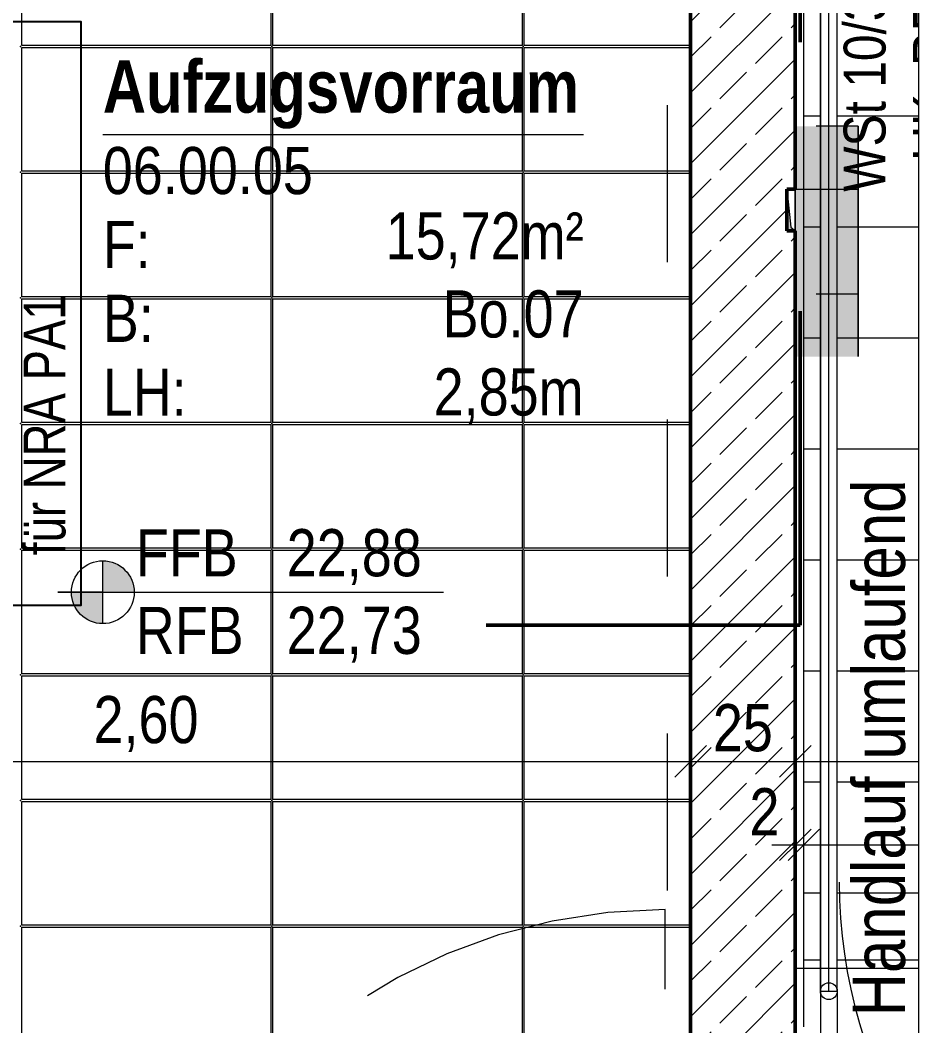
# Model space of a CAD drawing. Header units: centimetres. Extents: x 52.8 to 69.4, y 16.8 to 58.2.
# Drawn here: x 65.107 to 69.4, y 45.686 to 50.488 of the extents above; entities that cross this region are included whole.
import ezdxf
from ezdxf.xclip import XClip

# ---------------------------------------------------------------- set-up
doc = ezdxf.new("R2010")
doc.units = ezdxf.units.CM
doc.header["$MEASUREMENT"] = 0
doc.header["$XCLIPFRAME"] = 0
doc.set_wipeout_variables(frame=1)
for name, pattern in [('Achse', [50, 25, -12.5, 0, -12.5]), ('Strichlinie', [0.4, 0.3, -0.1]), ('Strichlinie kurz', [0.15, 0.075, -0.075]), ('Strichlinie-Treppen', [0.2, 0.1, -0.1]), ('Strichlinie_ eng', [0.22999999999999998, 0.15, -0.07999999999999999]), ('Strichpunktlinie', [0.670277762413025, 0.352777767181396, -0.176388883590699, 0, -0.14111111164093]), ('Wipeout_Contour', [100, 0, -100])]:
    doc.linetypes.add(name, pattern=pattern)
for name, color, linetype in [('6._6.OG mit 2x Wunschposition Steuerschränke (rot)_1_Bemaßung 100.gfb', 7, 'Continuous'), ('6._6.OG mit 2x Wunschposition Steuerschränke (rot)_1_Bemaßung 50 Höhen.gfb', 7, 'Continuous'), ('6._6.OG mit 2x Wunschposition Steuerschränke (rot)_1_Bemaßung 50.gfb', 7, 'Continuous'), ('6._6.OG mit 2x Wunschposition Steuerschränke (rot)_1_Bodenbelag.gfb', 7, 'Continuous'), ('6._6.OG mit 2x Wunschposition Steuerschränke (rot)_1_Decken.gfb', 7, 'Continuous'), ('6._6.OG mit 2x Wunschposition Steuerschränke (rot)_1_Elektro.gfb', 7, 'Continuous'), ('6._6.OG mit 2x Wunschposition Steuerschränke (rot)_1_Neubau_Raumstempel_gemeinsam.gfb', 7, 'Continuous'), ('6._6.OG mit 2x Wunschposition Steuerschränke (rot)_1_Neubau_Treppen_ Rampen.gfb', 7, 'Continuous'), ('6._6.OG mit 2x Wunschposition Steuerschränke (rot)_1_Neubau_Wände massiv.gfb', 7, 'Continuous'), ('6._6.OG mit 2x Wunschposition Steuerschränke (rot)_1_Raumstempel_gemeinsam.gfb', 7, 'Continuous'), ('6._6.OG mit 2x Wunschposition Steuerschränke (rot)_1_Schnittlinien_Details.gfb', 7, 'Continuous'), ('6._6.OG mit 2x Wunschposition Steuerschränke (rot)_1_Text 1_50.gfb', 7, 'Continuous'), ('6._6.OG mit 2x Wunschposition Steuerschränke (rot)_1_Treppen_ Rampen.gfb', 7, 'Continuous'), ('6._6.OG mit 2x Wunschposition Steuerschränke (rot)_1_Unterdecken.gfb', 7, 'Continuous'), ('6._6.OG mit 2x Wunschposition Steuerschränke (rot)_1_Wolken.gfb', 7, 'Continuous'), ('6._6.OG mit 2x Wunschposition Steuerschränke (rot)_1_Wände massiv.gfb', 7, 'Continuous')]:
    doc.layers.add(name, color=color, linetype=linetype)
doc.styles.add('ERSTELLTER_STIL_2', font='ARIALNB.TTF')
doc.styles.add('ERSTELLTER_STIL_3', font='')
doc.styles.get('ERSTELLTER_STIL_3').set_extended_font_data('Arial Narrow')
doc.linetypes.add('Welle', pattern='A,0,[1,SEL17_ARC_5_GN_SN_AU_XX_002 _BV1.Shx,S=0.004479717829870802,R=0,X=0,Y=0],-0.564444446563721,0', length=0.564444446563721)

# ---------------------------------------------------------------- blocks, each defined once
blk = doc.blocks.new('*X3')
at = {"layer": '6._6.OG mit 2x Wunschposition Steuerschränke (rot)_1_Bodenbelag.gfb', "color": 254, "linetype": 'Continuous', "lineweight": 18, "ltscale": 10, "true_color": 0xdfdfdf}
for p, q in [((65.11497958650203, 50.36677369591727), (65.11497958650203, 50.95677369591729)), ((66.30497958650203, 50.95677369591729), (66.30497958650203, 50.36677369591727)), ((66.31497958650202, 50.36677369591727), (66.31497958650202, 50.95677369591729)), ((67.50497958650202, 50.95677369591729), (67.50497958650202, 50.36677369591727)), ((67.51497958650201, 50.36677369591727), (67.51497958650201, 50.95677369591729)), ((66.30497958650203, 50.36677369591727), (65.11497958650203, 50.36677369591727)), ((65.11497958650203, 49.76677369591729), (65.11497958650203, 50.35677369591729)), ((65.11497958650203, 50.35677369591729), (66.30497958650203, 50.35677369591729)), ((66.30497958650203, 50.35677369591729), (66.30497958650203, 49.76677369591729)), ((67.50497958650202, 50.36677369591727), (66.31497958650202, 50.36677369591727)), ((66.31497958650202, 49.76677369591729), (66.31497958650202, 50.35677369591729)), ((66.31497958650202, 50.35677369591729), (67.50497958650202, 50.35677369591729)), ((67.50497958650202, 50.35677369591729), (67.50497958650202, 49.76677369591729)), ((68.30997950973241, 50.36677369591727), (67.51497958650201, 50.36677369591727)), ((67.51497958650201, 49.76677369591729), (67.51497958650201, 50.35677369591729)), ((67.51497958650201, 50.35677369591729), (68.30997950973241, 50.35677369591729)), ((66.30497958650203, 49.76677369591729), (65.11497958650203, 49.76677369591729)), ((65.11497958650203, 49.16677369591729), (65.11497958650203, 49.7567736959173)), ((65.11497958650203, 49.7567736959173), (66.30497958650203, 49.7567736959173)), ((66.30497958650203, 49.7567736959173), (66.30497958650203, 49.16677369591729)), ((67.50497958650202, 49.76677369591729), (66.31497958650202, 49.76677369591729)), ((66.31497958650202, 49.16677369591729), (66.31497958650202, 49.7567736959173)), ((66.31497958650202, 49.7567736959173), (67.50497958650202, 49.7567736959173)), ((67.50497958650202, 49.7567736959173), (67.50497958650202, 49.16677369591729)), ((68.30997950973241, 49.76677369591729), (67.51497958650201, 49.76677369591729)), ((67.51497958650201, 49.16677369591729), (67.51497958650201, 49.7567736959173)), ((67.51497958650201, 49.7567736959173), (68.30997950973241, 49.7567736959173)), ((66.30497958650203, 49.16677369591729), (65.11497958650203, 49.16677369591729)), ((65.11497958650203, 48.5667736959173), (65.11497958650203, 49.1567736959173)), ((65.11497958650203, 49.1567736959173), (66.30497958650203, 49.1567736959173)), ((66.30497958650203, 49.1567736959173), (66.30497958650203, 48.5667736959173)), ((67.50497958650202, 49.16677369591729), (66.31497958650202, 49.16677369591729)), ((66.31497958650202, 48.5667736959173), (66.31497958650202, 49.1567736959173)), ((66.31497958650202, 49.1567736959173), (67.50497958650202, 49.1567736959173)), ((67.50497958650202, 49.1567736959173), (67.50497958650202, 48.5667736959173)), ((68.30997950973241, 49.16677369591729), (67.51497958650201, 49.16677369591729)), ((67.51497958650201, 48.5667736959173), (67.51497958650201, 49.1567736959173)), ((67.51497958650201, 49.1567736959173), (68.30997950973241, 49.1567736959173)), ((66.30497958650203, 48.5667736959173), (65.11497958650203, 48.5667736959173)), ((65.11497958650203, 47.9667736959173), (65.11497958650203, 48.55677369591731)), ((65.11497958650203, 48.55677369591731), (66.30497958650203, 48.55677369591731)), ((66.30497958650203, 48.55677369591731), (66.30497958650203, 47.9667736959173)), ((67.50497958650202, 48.5667736959173), (66.31497958650202, 48.5667736959173)), ((66.31497958650202, 47.9667736959173), (66.31497958650202, 48.55677369591731)), ((66.31497958650202, 48.55677369591731), (67.50497958650202, 48.55677369591731)), ((67.50497958650202, 48.55677369591731), (67.50497958650202, 47.9667736959173)), ((68.30997950973241, 48.5667736959173), (67.51497958650201, 48.5667736959173)), ((67.51497958650201, 47.9667736959173), (67.51497958650201, 48.55677369591731)), ((67.51497958650201, 48.55677369591731), (68.30997950973241, 48.55677369591731)), ((66.30497958650203, 47.9667736959173), (65.11497958650203, 47.9667736959173)), ((65.11497958650203, 47.36677369591731), (65.11497958650203, 47.95677369591731)), ((65.11497958650203, 47.95677369591731), (66.30497958650203, 47.95677369591731)), ((66.30497958650203, 47.95677369591731), (66.30497958650203, 47.36677369591731)), ((67.50497958650202, 47.9667736959173), (66.31497958650202, 47.9667736959173)), ((66.31497958650202, 47.36677369591731), (66.31497958650202, 47.95677369591731)), ((66.31497958650202, 47.95677369591731), (67.50497958650202, 47.95677369591731)), ((67.50497958650202, 47.95677369591731), (67.50497958650202, 47.36677369591731)), ((68.30997950973241, 47.9667736959173), (67.51497958650201, 47.9667736959173)), ((67.51497958650201, 47.36677369591731), (67.51497958650201, 47.95677369591731)), ((67.51497958650201, 47.95677369591731), (68.30997950973241, 47.95677369591731)), ((66.30497958650203, 47.36677369591731), (65.11497958650203, 47.36677369591731)), ((65.11497958650203, 46.76677369591732), (65.11497958650203, 47.35677369591732)), ((65.11497958650203, 47.35677369591732), (66.30497958650203, 47.35677369591732)), ((66.30497958650203, 47.35677369591732), (66.30497958650203, 46.76677369591732)), ((67.50497958650202, 47.36677369591731), (66.31497958650202, 47.36677369591731)), ((66.31497958650202, 46.76677369591732), (66.31497958650202, 47.35677369591732)), ((66.31497958650202, 47.35677369591732), (67.50497958650202, 47.35677369591732)), ((67.50497958650202, 47.35677369591732), (67.50497958650202, 46.76677369591732)), ((68.30997950973241, 47.36677369591731), (67.51497958650201, 47.36677369591731)), ((67.51497958650201, 46.76677369591732), (67.51497958650201, 47.35677369591732)), ((67.51497958650201, 47.35677369591732), (68.30997950973241, 47.35677369591732)), ((66.30497958650203, 46.76677369591732), (65.11497958650203, 46.76677369591732)), ((65.11497958650203, 46.16677369591732), (65.11497958650203, 46.75677369591732)), ((65.11497958650203, 46.75677369591732), (66.30497958650203, 46.75677369591732)), ((66.30497958650203, 46.75677369591732), (66.30497958650203, 46.16677369591732)), ((67.50497958650202, 46.76677369591732), (66.31497958650202, 46.76677369591732)), ((66.31497958650202, 46.16677369591732), (66.31497958650202, 46.75677369591732)), ((66.31497958650202, 46.75677369591732), (67.50497958650202, 46.75677369591732)), ((67.50497958650202, 46.75677369591732), (67.50497958650202, 46.16677369591732)), ((68.30997950973241, 46.76677369591732), (67.51497958650201, 46.76677369591732)), ((67.51497958650201, 46.16677369591732), (67.51497958650201, 46.75677369591732)), ((67.51497958650201, 46.75677369591732), (68.30997950973241, 46.75677369591732)), ((66.30497958650203, 46.16677369591732), (65.11497958650203, 46.16677369591732)), ((65.11497958650203, 45.56677369591733), (65.11497958650203, 46.15677369591733)), ((65.11497958650203, 46.15677369591733), (66.30497958650203, 46.15677369591733)), ((66.30497958650203, 46.15677369591733), (66.30497958650203, 45.56677369591733)), ((67.50497958650202, 46.16677369591732), (66.31497958650202, 46.16677369591732)), ((66.31497958650202, 45.56677369591733), (66.31497958650202, 46.15677369591733)), ((66.31497958650202, 46.15677369591733), (67.50497958650202, 46.15677369591733)), ((67.50497958650202, 46.15677369591733), (67.50497958650202, 45.56677369591733)), ((68.30997950973241, 46.16677369591732), (67.51497958650201, 46.16677369591732)), ((67.51497958650201, 45.56677369591733), (67.51497958650201, 46.15677369591733)), ((67.51497958650201, 46.15677369591733), (68.30997950973241, 46.15677369591733))]:
    blk.add_line(p, q, dxfattribs=at)
for p in [(65.10997958650204, 50.36177369591729), (65.10997958650204, 50.36177369591729), (65.10997958650204, 50.36177369591729), (65.10997958650204, 50.36177369591729), (66.30997958650202, 50.36177369591729), (66.30997958650202, 50.36177369591729), (66.30997958650202, 50.36177369591729), (66.30997958650202, 50.36177369591729), (67.50997958650201, 50.36177369591729), (67.50997958650201, 50.36177369591729), (67.50997958650201, 50.36177369591729), (67.50997958650201, 50.36177369591729), (65.10997958650204, 49.76177369591729), (65.10997958650204, 49.76177369591729), (65.10997958650204, 49.76177369591729), (65.10997958650204, 49.76177369591729), (66.30997958650202, 49.76177369591729), (66.30997958650202, 49.76177369591729), (66.30997958650202, 49.76177369591729), (66.30997958650202, 49.76177369591729), (67.50997958650201, 49.76177369591729), (67.50997958650201, 49.76177369591729), (67.50997958650201, 49.76177369591729), (67.50997958650201, 49.76177369591729), (65.10997958650204, 49.1617736959173), (65.10997958650204, 49.1617736959173), (65.10997958650204, 49.1617736959173), (65.10997958650204, 49.1617736959173), (66.30997958650202, 49.1617736959173), (66.30997958650202, 49.1617736959173), (66.30997958650202, 49.1617736959173), (66.30997958650202, 49.1617736959173), (67.50997958650201, 49.1617736959173), (67.50997958650201, 49.1617736959173), (67.50997958650201, 49.1617736959173), (67.50997958650201, 49.1617736959173), (65.10997958650204, 48.5617736959173), (65.10997958650204, 48.5617736959173), (65.10997958650204, 48.5617736959173), (65.10997958650204, 48.5617736959173), (66.30997958650202, 48.5617736959173), (66.30997958650202, 48.5617736959173), (66.30997958650202, 48.5617736959173), (66.30997958650202, 48.5617736959173), (67.50997958650201, 48.5617736959173), (67.50997958650201, 48.5617736959173), (67.50997958650201, 48.5617736959173), (67.50997958650201, 48.5617736959173), (65.10997958650204, 47.96177369591731), (65.10997958650204, 47.96177369591731), (65.10997958650204, 47.96177369591731), (65.10997958650204, 47.96177369591731), (66.30997958650202, 47.96177369591731), (66.30997958650202, 47.96177369591731), (66.30997958650202, 47.96177369591731), (66.30997958650202, 47.96177369591731), (67.50997958650201, 47.96177369591731), (67.50997958650201, 47.96177369591731), (67.50997958650201, 47.96177369591731), (67.50997958650201, 47.96177369591731), (65.10997958650204, 47.36177369591731), (65.10997958650204, 47.36177369591731), (65.10997958650204, 47.36177369591731), (65.10997958650204, 47.36177369591731), (66.30997958650202, 47.36177369591731), (66.30997958650202, 47.36177369591731), (66.30997958650202, 47.36177369591731), (66.30997958650202, 47.36177369591731), (67.50997958650201, 47.36177369591731), (67.50997958650201, 47.36177369591731), (67.50997958650201, 47.36177369591731), (67.50997958650201, 47.36177369591731), (65.10997958650204, 46.76177369591732), (65.10997958650204, 46.76177369591732), (65.10997958650204, 46.76177369591732), (65.10997958650204, 46.76177369591732), (66.30997958650202, 46.76177369591732), (66.30997958650202, 46.76177369591732), (66.30997958650202, 46.76177369591732), (66.30997958650202, 46.76177369591732), (67.50997958650201, 46.76177369591732), (67.50997958650201, 46.76177369591732), (67.50997958650201, 46.76177369591732), (67.50997958650201, 46.76177369591732), (65.10997958650204, 46.16177369591733), (65.10997958650204, 46.16177369591733), (65.10997958650204, 46.16177369591733), (65.10997958650204, 46.16177369591733), (66.30997958650202, 46.16177369591733), (66.30997958650202, 46.16177369591733), (66.30997958650202, 46.16177369591733), (66.30997958650202, 46.16177369591733), (67.50997958650201, 46.16177369591733), (67.50997958650201, 46.16177369591733), (67.50997958650201, 46.16177369591733), (67.50997958650201, 46.16177369591733)]:
    blk.add_point(p, dxfattribs=at)
blk = doc.blocks.new('Zeichnung_2_1', base_point=(42.56997958650203, 24.0617737874526))
at = {"layer": '6._6.OG mit 2x Wunschposition Steuerschränke (rot)_1_Bemaßung 50 Höhen.gfb', "linetype": 'Continuous', "lineweight": 0, "true_color": 0x000000}
for points in [[(65.50229236315243, 47.75638656221949), (65.65229236315244, 47.75638656221949), (65.64087429302914, 47.81378907707425), (65.60835838033043, 47.86245257939748), (65.5596948780072, 47.89496849209618), (65.50229236315243, 47.90638656221949)], [(65.50229236315243, 47.75638656221949), (65.35229236315244, 47.75638656221949), (65.36371043327574, 47.69898404736472), (65.39622634597447, 47.65032054504151), (65.44488984829768, 47.6178046323428), (65.50229236315243, 47.60638656221949)]]:
    blk.add_hatch(color=18, dxfattribs=at).paths.add_polyline_path(points)
at = {"layer": '6._6.OG mit 2x Wunschposition Steuerschränke (rot)_1_Elektro.gfb', "linetype": 'Continuous', "lineweight": 0, "true_color": 0x373737}
for points in [[(69.10997995423985, 49.98177378815222), (69.10996783131014, 49.97569688935711), (69.10995607672953, 49.95765083646659), (69.10994504765497, 49.92818394966601), (69.10993507919936, 49.88819156539982), (69.10992647424912, 49.83888883202685), (69.10991949426135, 49.78177378815223), (69.10991435131942, 49.7185818454825), (69.10991120168903, 49.651233059219), (69.10991014107012, 49.58177378815223), (69.10991120168903, 49.51231451708546), (69.10991435131942, 49.44496573082196), (69.10991949426135, 49.38177378815223), (69.10992647424912, 49.32465874427761), (69.10993507919936, 49.27535601090464), (69.10994504765497, 49.23536362663846), (69.10995607672953, 49.20589673983787), (69.10996783131014, 49.18785068694734), (69.10997995423985, 49.18177378815223), (69.10999207716955, 49.18785068694734), (69.11000383175016, 49.20589673983787), (69.1100148608247, 49.23536362663846), (69.11002482928033, 49.27535601090464), (69.11003343423057, 49.32465874427761), (69.11004041421835, 49.38177378815223), (69.11004555716028, 49.44496573082196), (69.11004870679065, 49.51231451708546), (69.11004976740958, 49.58177378815223), (69.11004870679065, 49.651233059219), (69.11004555716028, 49.7185818454825), (69.11004041421835, 49.78177378815223), (69.11003343423057, 49.83888883202685), (69.11002482928033, 49.88819156539982), (69.1100148608247, 49.928183949666), (69.11000383175016, 49.95765083646659), (69.10999207716955, 49.97569688935711)], [(69.10997950017558, 48.88177140438415), (69.10999162310529, 48.88784830317926), (69.11000337768591, 48.90589435606979), (69.11001440676046, 48.93536124287037), (69.11002437521608, 48.97535362713656), (69.11003298016631, 49.02465636050953), (69.1100399601541, 49.08177140438414), (69.11004510309601, 49.14496334705387), (69.1100482527264, 49.21231213331737), (69.11004931334533, 49.28177140438414), (69.1100482527264, 49.35123067545092), (69.11004510309601, 49.41857946171442), (69.1100399601541, 49.48177140438415), (69.11003298016631, 49.53888644825876), (69.11002437521608, 49.58818918163173), (69.11001440676046, 49.62818156589792), (69.11000337768591, 49.6576484526985), (69.10999162310529, 49.67569450558903), (69.10997950017558, 49.68177140438414), (69.1099673772459, 49.67569450558903), (69.10995562266528, 49.6576484526985), (69.10994459359074, 49.62818156589792), (69.10993462513511, 49.58818918163173), (69.10992602018486, 49.53888644825876), (69.1099190401971, 49.48177140438415), (69.10991389725517, 49.41857946171442), (69.10991074762478, 49.35123067545092), (69.10990968700587, 49.28177140438414), (69.10991074762478, 49.21231213331737), (69.10991389725517, 49.14496334705387), (69.1099190401971, 49.08177140438414), (69.10992602018486, 49.02465636050953), (69.10993462513511, 48.97535362713656), (69.10994459359074, 48.93536124287037), (69.10995562266528, 48.90589435606978), (69.1099673772459, 48.88784830317926)]]:
    blk.add_hatch(color=250, dxfattribs=at).paths.add_polyline_path(points)
at = {"layer": '6._6.OG mit 2x Wunschposition Steuerschränke (rot)_1_Bemaßung 50 Höhen.gfb', "color": 7, "linetype": 'Continuous', "lineweight": 13, "ltscale": 10}
for p, q in [((65.50229236315243, 47.60638656221949), (65.50229236315243, 47.90638656221949)), ((65.50229236315243, 47.75638656221949), (65.28796554578066, 47.75638656221949)), ((65.28796554578066, 47.75638656221949), (65.55999358711367, 47.75638656221949)), ((65.35229236315244, 47.75638656221949), (65.65229236315244, 47.75638656221949)), ((65.55999358711367, 47.75638656221949), (67.12897358711366, 47.75638656221949))]:
    blk.add_line(p, q, dxfattribs=at)
blk.add_circle((65.50229236315243, 47.75638656221949), 0.15, dxfattribs=at)
at = {"layer": '6._6.OG mit 2x Wunschposition Steuerschränke (rot)_1_Bemaßung 50.gfb', "color": 7, "linetype": 'Continuous', "lineweight": 13, "ltscale": 10}
blk.add_line((68.85099622516029, 46.41004809401939), (68.85099622516029, 46.69129809401939), dxfattribs=at)
at = {"layer": '6._6.OG mit 2x Wunschposition Steuerschränke (rot)_1_Bodenbelag.gfb', "color": 7, "linetype": 'Continuous', "lineweight": 13, "ltscale": 10, "flags": 128}
blk.add_lwpolyline([(63.10997951890832, 52.01177379160622), (63.10997951890832, 49.75177385430026), (63.10997951890832, 47.07177383501326), (63.10997951890832, 43.32177366984374), (68.30997950973241, 43.32177366984374), (68.30997950973241, 52.49177376140619), (68.30997950973241, 55.06177378745254), (63.10997951890832, 55.06177378745254)], close=True, dxfattribs=at)
at = {"layer": '6._6.OG mit 2x Wunschposition Steuerschränke (rot)_1_Decken.gfb', "color": 7, "linetype": 'Strichlinie', "lineweight": 13, "ltscale": 10, "flags": 128}
blk.add_lwpolyline([(69.40017590318566, 43.72177360404683), (68.8099796999227, 43.72177360404683), (68.8099796999227, 49.48177369508634), (68.76997937562041, 49.48177369508634), (68.76997964503366, 49.68177370011836), (68.8099796999227, 49.68177370011836), (68.8099796999227, 52.49177385164221), (68.8099796999227, 55.44177379115786), (69.40017590318566, 55.44177379115786)], dxfattribs=at)
at = {"layer": '6._6.OG mit 2x Wunschposition Steuerschränke (rot)_1_Elektro.gfb', "color": 251, "linetype": 'Strichlinie-Treppen', "lineweight": 18, "ltscale": 10, "true_color": 0x5c523f}
for q in [(69.10994046194726, 49.80804795813192), (69.11001944653243, 49.80804795813192), (69.10994046194726, 49.35549961817253), (69.11001944653243, 49.35549961817253)]:
    blk.add_line((69.10997995423985, 49.58177378815223), q, dxfattribs=at)
at = {"layer": '6._6.OG mit 2x Wunschposition Steuerschränke (rot)_1_Elektro.gfb', "color": 251, "linetype": 'Strichlinie kurz', "lineweight": 18, "ltscale": 10, "true_color": 0x5c523f}
for q in [(69.10994000788303, 49.50804557436384), (69.11001899246818, 49.50804557436384), (69.10994000788303, 49.05549723440445), (69.11001899246818, 49.05549723440445)]:
    blk.add_line((69.10997950017558, 49.28177140438414), q, dxfattribs=at)
at = {"layer": '6._6.OG mit 2x Wunschposition Steuerschränke (rot)_1_Elektro.gfb', "color": 251, "linetype": 'Strichlinie-Treppen', "lineweight": 18, "ltscale": 10, "true_color": 0x5c523f, "flags": 128}
blk.add_lwpolyline([(69.10997995423985, 49.98177378815222), (69.10996783131014, 49.97569688935711), (69.10995607672953, 49.95765083646659), (69.10994504765497, 49.92818394966601), (69.10993507919936, 49.88819156539982), (69.10992647424912, 49.83888883202685), (69.10991949426135, 49.78177378815223), (69.10991435131942, 49.7185818454825), (69.10991120168903, 49.651233059219), (69.10991014107012, 49.58177378815223), (69.10991120168903, 49.51231451708546), (69.10991435131942, 49.44496573082196), (69.10991949426135, 49.38177378815223), (69.10992647424912, 49.32465874427761), (69.10993507919936, 49.27535601090464), (69.10994504765497, 49.23536362663846), (69.10995607672953, 49.20589673983787), (69.10996783131014, 49.18785068694734), (69.10997995423985, 49.18177378815223), (69.10999207716955, 49.18785068694734), (69.11000383175016, 49.20589673983787), (69.1100148608247, 49.23536362663846), (69.11002482928033, 49.27535601090464), (69.11003343423057, 49.32465874427761), (69.11004041421835, 49.38177378815223), (69.11004555716028, 49.44496573082196), (69.11004870679065, 49.51231451708546), (69.11004976740958, 49.58177378815223), (69.11004870679065, 49.651233059219), (69.11004555716028, 49.7185818454825), (69.11004041421835, 49.78177378815223), (69.11003343423057, 49.83888883202685), (69.11002482928033, 49.88819156539982), (69.1100148608247, 49.928183949666), (69.11000383175016, 49.95765083646659), (69.10999207716955, 49.97569688935711)], close=True, dxfattribs=at)
at = {"layer": '6._6.OG mit 2x Wunschposition Steuerschränke (rot)_1_Elektro.gfb', "color": 251, "linetype": 'Strichlinie kurz', "lineweight": 18, "ltscale": 10, "true_color": 0x5c523f, "flags": 128}
blk.add_lwpolyline([(69.10997950017558, 48.88177140438415), (69.1099673772459, 48.88784830317926), (69.10995562266528, 48.90589435606978), (69.10994459359074, 48.93536124287037), (69.10993462513511, 48.97535362713656), (69.10992602018486, 49.02465636050953), (69.1099190401971, 49.08177140438414), (69.10991389725517, 49.14496334705387), (69.10991074762478, 49.21231213331737), (69.10990968700587, 49.28177140438414), (69.10991074762478, 49.35123067545092), (69.10991389725517, 49.41857946171442), (69.1099190401971, 49.48177140438415), (69.10992602018486, 49.53888644825876), (69.10993462513511, 49.58818918163173), (69.10994459359074, 49.62818156589792), (69.10995562266528, 49.6576484526985), (69.1099673772459, 49.67569450558903), (69.10997950017558, 49.68177140438414), (69.10999162310529, 49.67569450558903), (69.11000337768591, 49.6576484526985), (69.11001440676046, 49.62818156589792), (69.11002437521608, 49.58818918163173), (69.11003298016631, 49.53888644825876), (69.1100399601541, 49.48177140438415), (69.11004510309601, 49.41857946171442), (69.1100482527264, 49.35123067545092), (69.11004931334533, 49.28177140438414), (69.1100482527264, 49.21231213331737), (69.11004510309601, 49.14496334705387), (69.1100399601541, 49.08177140438414), (69.11003298016631, 49.02465636050953), (69.11002437521608, 48.97535362713656), (69.11001440676046, 48.93536124287037), (69.11000337768591, 48.90589435606979), (69.10999162310529, 48.88784830317926)], close=True, dxfattribs=at)
at = {"layer": '6._6.OG mit 2x Wunschposition Steuerschränke (rot)_1_Elektro.gfb', "color": 251, "linetype": 'Strichlinie-Treppen', "lineweight": 18, "ltscale": 10, "true_color": 0x5c523f}
blk.add_ellipse((69.10997995423985, 49.58177378815223), major_axis=(1.959434878635765e-17, 0.32), ratio=0.0001745329243570959, dxfattribs=at)
at = {"layer": '6._6.OG mit 2x Wunschposition Steuerschränke (rot)_1_Elektro.gfb', "color": 251, "linetype": 'Strichlinie kurz', "lineweight": 18, "ltscale": 10, "true_color": 0x5c523f}
blk.add_ellipse((69.10997950017558, 49.28177140438414), major_axis=(1.959434878635765e-17, 0.32), ratio=0.0001745329243570959, dxfattribs=at)
at = {"layer": '6._6.OG mit 2x Wunschposition Steuerschränke (rot)_1_Neubau_Raumstempel_gemeinsam.gfb', "color": 7, "linetype": 'Continuous', "lineweight": 13, "ltscale": 10}
blk.add_line((65.50229236315243, 49.94268197496189), (67.79877236315244, 49.94268197496189), dxfattribs=at)
at = {"layer": '6._6.OG mit 2x Wunschposition Steuerschränke (rot)_1_Neubau_Treppen_ Rampen.gfb', "color": 7, "linetype": 'Continuous', "lineweight": 13, "ltscale": 10}
for p, q in [((68.92997958650201, 45.85126657082507), (68.92997958650201, 51.05177367636781)), ((68.96997958650202, 45.85126657082507), (68.96997958650202, 51.05177367636781)), ((69.00997958650201, 45.85126657082507), (69.00997958650201, 51.05177367636781)), ((68.84997958650202, 49.01177462464715), (68.84997958650202, 50.57177454887641)), ((68.84997958650202, 50.03177458738324), (69.40017590318566, 50.03177458738324)), ((68.84997958650202, 49.50177458738324), (69.40017590318566, 49.50177458738324)), ((68.84997958650202, 48.49177458614032), (68.84997958650202, 49.01177462464715)), ((68.84997958650202, 48.97177458738323), (69.40017590318566, 48.97177458738323)), ((68.84997958650202, 47.97177461930814), (68.84997958650202, 48.49177458614032)), ((68.84997958650202, 48.44177458738324), (69.40017590318566, 48.44177458738324)), ((68.84997958650202, 47.45177458080131), (68.84997958650202, 47.97177461930814)), ((68.84997958650202, 47.91177458738323), (69.40017590318566, 47.91177458738323)), ((68.84997958650202, 46.93177461396913), (68.84997958650202, 47.45177458080131)), ((68.84997958650202, 47.38177458738323), (69.40017590318566, 47.38177458738323)), ((68.84997958650202, 46.32177375379955), (68.84997958650202, 46.93177461396913)), ((68.84997958650202, 46.85177458738323), (69.40017590318566, 46.85177458738323)), ((68.84997958650202, 45.68177376222461), (68.84997958650202, 46.32177375379955)), ((68.84997958650202, 46.32177375379955), (69.40017590318566, 46.32177375379955)), ((68.92997958650201, 45.85126657082507), (69.00997958650201, 45.85126657082507))]:
    blk.add_line(p, q, dxfattribs=at)
at = {"layer": '6._6.OG mit 2x Wunschposition Steuerschränke (rot)_1_Neubau_Treppen_ Rampen.gfb', "color": 7, "linetype": 'Strichlinie', "lineweight": 13, "ltscale": 10}
blk.add_line((68.84997958650202, 46.00177377699009), (69.40017590318566, 46.00177377699009), dxfattribs=at)
at = {"layer": '6._6.OG mit 2x Wunschposition Steuerschränke (rot)_1_Neubau_Wände massiv.gfb', "color": 7, "linetype": 'Strichlinie_ eng', "lineweight": 13, "ltscale": 10}
blk.add_line((68.18897958650203, 43.56177369591727), (68.18897958650203, 46.24077369591727), dxfattribs=at)
blk.add_arc((68.18897958650203, 43.56177369591727), 2.678999999999998, 90, 180, dxfattribs=at)
at = {"layer": '6._6.OG mit 2x Wunschposition Steuerschränke (rot)_1_Neubau_Wände massiv.gfb', "color": 7, "linetype": 'Continuous', "lineweight": 13, "ltscale": 10}
blk.add_arc((63.23097958650203, 43.56177369591725), 2.279, 0, 90, dxfattribs=at)
at = {"layer": '6._6.OG mit 2x Wunschposition Steuerschränke (rot)_1_Unterdecken.gfb', "color": 8, "linetype": 'Strichlinie kurz', "lineweight": 13, "ltscale": 10, "flags": 128}
blk.add_lwpolyline([(63.20997958650202, 43.82177387055906), (68.19997954068813, 43.82177369591728), (68.19997954068813, 54.91177361281076), (63.20997958650202, 54.91177378745255)], close=True, dxfattribs=at)
at = {"layer": '6._6.OG mit 2x Wunschposition Steuerschränke (rot)_1_Wolken.gfb', "color": 1, "linetype": 'Welle', "lineweight": 25, "ltscale": 10, "flags": 128}
blk.add_lwpolyline([(62.31701815203443, 47.69454449942567), (65.39876687423019, 47.69454449942567), (65.39876687423019, 50.48001687519961), (62.31701815203443, 50.48001687519961)], close=True, dxfattribs=at)
at = {"layer": '6._6.OG mit 2x Wunschposition Steuerschränke (rot)_1_Raumstempel_gemeinsam.gfb', "color": 7, "linetype": 'Continuous', "lineweight": 13, "ltscale": 10}
blk.add_blockref('*X3', (0, 0), dxfattribs=at)
at = {"layer": '6._6.OG mit 2x Wunschposition Steuerschränke (rot)_1_Bemaßung 100.gfb', "color": 7, "linetype": 'Continuous', "lineweight": 13, "insert": (65.32651411000836, 47.93336564807063), "char_height": 0.2, "width": 2.446278575270899, "attachment_point": 7, "rotation": 90, "line_spacing_factor": 0.9844872515024936, "style": 'ERSTELLTER_STIL_3'}
blk.add_mtext('\\A1;{\\W0.95;F90-Deckenabkofferung für NRA PA1}', dxfattribs=at)
at = {"layer": '6._6.OG mit 2x Wunschposition Steuerschränke (rot)_1_Bemaßung 50 Höhen.gfb', "color": 7, "linetype": 'Continuous', "lineweight": 13, "char_height": 0.2250000000000001, "attachment_point": 1, "style": 'ERSTELLTER_STIL_3'}
for s, insert in [('\\A1;\\pt0,2;FFB', (65.65999358711366, 48.05662773869008)), ('\\A1;\\pt0,2;22,88{\\H0.66x;\\S^  ;\\S^  ;\\S^  ;\\S^  ;\\S^  ;\\S^  ;\\S^  ;}', (66.38095358711365, 48.05758067986655)), ('\\A1;\\pt0,2;22,73{\\H0.66x;\\S^  ;\\S^  ;\\S^  ;\\S^  ;\\S^  ;\\S^  ;\\S^  ;}', (66.38095358711365, 47.68698067986655)), ('\\A1;\\pt0,2;RFB', (65.65999358711366, 47.68602773869008))]:
    blk.add_mtext(s, dxfattribs=dict(at, insert=insert))
at = {"layer": '6._6.OG mit 2x Wunschposition Steuerschränke (rot)_1_Bemaßung 50.gfb', "color": 7, "linetype": 'Continuous', "lineweight": 13, "insert": (65.45797844362065, 46.99386906679099), "char_height": 0.225, "width": 0.5040022500000001, "attachment_point": 7, "style": 'ERSTELLTER_STIL_3'}
blk.add_mtext('\\A1;2,60', dxfattribs=at)
at = {"layer": '6._6.OG mit 2x Wunschposition Steuerschränke (rot)_1_Raumstempel_gemeinsam.gfb', "color": 7, "linetype": 'Continuous', "lineweight": 13, "insert": (65.50229236315243, 49.96927050437365), "char_height": 0.25, "attachment_point": 7, "style": 'ERSTELLTER_STIL_2'}
blk.add_mtext('\\A1;Aufzugsvorraum', dxfattribs=at)
at = {"layer": '6._6.OG mit 2x Wunschposition Steuerschränke (rot)_1_Raumstempel_gemeinsam.gfb', "color": 7, "linetype": 'Continuous', "lineweight": 13, "char_height": 0.225, "style": 'ERSTELLTER_STIL_3'}
for s, insert, attachment_point, line_spacing_factor in [('\\A1;06.00.05\\PF:\\PB:\\PLH:', (65.50229236315243, 49.8825407984913), 1, 0.940903833826508), ('\\A1;\\P15,72m²\\PBo.07\\P2,85m', (67.79877236315244, 49.94268197496189), 3, 0.9930243003431828)]:
    blk.add_mtext(s, dxfattribs=dict(at, insert=insert, attachment_point=attachment_point, line_spacing_factor=line_spacing_factor))
at = {"layer": '6._6.OG mit 2x Wunschposition Steuerschränke (rot)_1_Text 1_50.gfb', "color": 7, "linetype": 'Continuous', "lineweight": 13, "insert": (69.08392076297262, 45.73132908621375), "char_height": 0.2500000000000001, "attachment_point": 1, "rotation": 90, "style": 'ERSTELLTER_STIL_3'}
blk.add_mtext('\\A1;Handlauf umlaufend', dxfattribs=at)
at = {"layer": '6._6.OG mit 2x Wunschposition Steuerschränke (rot)_1_Wände massiv.gfb', "color": 7, "linetype": 'Continuous', "lineweight": 25, "char_height": 0.2, "attachment_point": 4, "rotation": 89.95245877477849, "style": 'ERSTELLTER_STIL_3'}
for s, insert in [('\\A1;WSt 10/374/2', (69.1419618600852, 49.66871247244901)), ('\\A1;UK=RFF 0', (69.47276748728619, 49.81714303730634))]:
    blk.add_mtext(s, dxfattribs=dict(at, insert=insert))
at = {"color": 254, "linetype": 'Wipeout_Contour', "lineweight": 0, "ltscale": 1019.722095666749}
blk.add_wipeout([(68.80997954865629, 52.49177378745255), (68.30997958650202, 52.49177378745255), (68.30997958650202, 52.221773705956274), (68.34997952597371, 52.221773705956274), (68.34997952597371, 52.021773616547925), (68.30997958650202, 52.021773616547925), (68.30997958650202, 43.72177369591728), (68.80997954865629, 43.72177369591728), (68.80997954865629, 49.481773735621616), (68.7699796091846, 49.481773735621616), (68.7699796091846, 49.68177382502997), (68.80997954865629, 49.68177382502997)], dxfattribs=at).dxf.layer = '6._6.OG mit 2x Wunschposition Steuerschränke (rot)_1_Neubau_Wände massiv.gfb'
at = {"color": 254, "linetype": 'Wipeout_Contour', "lineweight": 0, "ltscale": 337.2350983436186}
blk.add_wipeout([(68.92997958650201, 45.851773672075375), (69.00997958650201, 45.851773672075375), (69.00997958650201, 51.0517736763678), (68.92997958650201, 51.0517736763678)], dxfattribs=at).dxf.layer = '6._6.OG mit 2x Wunschposition Steuerschränke (rot)_1_Treppen_ Rampen.gfb'
at = {"layer": '6._6.OG mit 2x Wunschposition Steuerschränke (rot)_1_Neubau_Wände massiv.gfb', "linetype": 'Continuous', "lineweight": 0, "true_color": 0x000000}
h = blk.add_hatch(dxfattribs=at)
h.set_pattern_fill('BETON__STAHLBETON_0001', color=18, style=0, pattern_type=2)
h.set_pattern_definition([(44.99999999999999, (42.56997958650203, 24.0617737874526), (-0.1697056274847713, 0.1697056274847715), []), (44.99999999999999, (42.48512677275964, 24.14662660119499), (-0.1697056274847713, 0.1697056274847715), [0.18, -0.06])])
h.paths.add_polyline_path([(68.80997954865629, 52.49177378745254), (68.30997958650202, 52.49177378745254), (68.30997958650202, 52.22177370595627), (68.34997952597371, 52.22177370595627), (68.34997952597371, 52.02177361654792), (68.30997958650202, 52.02177361654792), (68.30997958650202, 43.72177369591727), (68.80997954865629, 43.72177369591727), (68.80997954865629, 49.48177373562161), (68.7699796091846, 49.48177373562161), (68.7699796091846, 49.68177382502996), (68.80997954865629, 49.68177382502996)])
at = {"layer": '6._6.OG mit 2x Wunschposition Steuerschränke (rot)_1_Bemaßung 50.gfb', "color": 7, "linetype": 'Continuous', "lineweight": 13, "ltscale": 10}
for p, q in [((68.30997958650202, 46.80824406798308), (68.30997958650202, 47.08949406798308)), ((68.80997958650204, 46.80824406798308), (68.80997958650204, 47.08949406798308)), ((68.38497958650203, 47.02386906798309), (68.23497958650202, 46.87386906798309)), ((68.88497958650203, 47.02386906798309), (68.73497958650204, 46.87386906798309)), ((63.10997958650204, 46.94886906798308), (68.30997958650202, 46.94886906798308)), ((68.30997958650202, 46.94886906798308), (68.80997958650204, 46.94886906798308)), ((68.80997958650204, 46.94886906798308), (69.40017590318566, 46.94886906798308)), ((68.80997958650201, 46.41004809401939), (68.80997958650201, 46.69129809401939)), ((68.734979586502, 46.47567309401938), (68.88497958650201, 46.62567309401939)), ((68.92599622516029, 46.62567309401939), (68.77599622516028, 46.47567309401938)), ((68.69747958650201, 46.55067309401939), (68.80997958650201, 46.55067309401939)), ((68.80997958650201, 46.55067309401939), (68.85099622516029, 46.55067309401939)), ((68.85099622516029, 46.55067309401939), (69.40017590318566, 46.55067309401939))]:
    blk.add_line(p, q, dxfattribs=at)
at = {"layer": '6._6.OG mit 2x Wunschposition Steuerschränke (rot)_1_Neubau_Treppen_ Rampen.gfb', "color": 7, "linetype": 'Continuous', "lineweight": 13, "ltscale": 10}
for p, q in [((68.80997958650201, 45.64177376142805), (68.80997958650201, 45.96177378598608)), ((68.80997958650201, 45.96177378598608), (68.84997958650202, 45.96177378598608))]:
    blk.add_line(p, q, dxfattribs=at)
at = {"layer": '6._6.OG mit 2x Wunschposition Steuerschränke (rot)_1_Neubau_Treppen_ Rampen.gfb', "color": 7, "linetype": 'Continuous', "lineweight": 13, "ltscale": 10, "flags": 128}
blk.add_lwpolyline([(68.92997958650201, 45.85126657082507, -0.9999999999999999), (69.00997958650201, 45.85126657082507, -0.9999999999999999)], format="xyb", close=True, dxfattribs=at)
at = {"layer": '6._6.OG mit 2x Wunschposition Steuerschränke (rot)_1_Neubau_Treppen_ Rampen.gfb', "color": 7, "linetype": 'Achse', "lineweight": 13, "ltscale": 10}
blk.add_arc((71.41997958650201, 46.3717736687393), 2.400000000000007, 180, 212.6921418776965, dxfattribs=at)
at = {"layer": '6._6.OG mit 2x Wunschposition Steuerschränke (rot)_1_Neubau_Wände massiv.gfb', "color": 7, "linetype": 'Continuous', "lineweight": 50, "ltscale": 10, "flags": 128}
blk.add_lwpolyline([(68.30997958650202, 52.02177361654792), (68.30997958650202, 43.72177369591727)], dxfattribs=at)
at = {"layer": '6._6.OG mit 2x Wunschposition Steuerschränke (rot)_1_Schnittlinien_Details.gfb', "color": 7, "linetype": 'Strichpunktlinie', "lineweight": 50, "ltscale": 10}
for p, q in [((68.83344754962802, 50.38322340074322), (68.83344754962802, 51.8832234007432)), ((68.83344754962802, 47.59893076541014), (68.83344754962802, 49.09893076541015)), ((67.33344754962802, 47.59893076541014), (68.83344754962802, 47.59893076541014))]:
    blk.add_line(p, q, dxfattribs=at)
at = {"layer": '6._6.OG mit 2x Wunschposition Steuerschränke (rot)_1_Treppen_ Rampen.gfb', "color": 7, "linetype": 'Continuous', "lineweight": 13, "ltscale": 10}
for p, q in [((68.92997958650204, 45.85126659466696), (68.92997958650204, 51.0517737002097)), ((68.96997958650203, 45.85126659466696), (68.96997958650203, 51.0517737002097)), ((69.00997958650204, 45.85126659466696), (69.00997958650204, 51.0517737002097)), ((68.92997958650204, 45.85126659466696), (69.00997958650204, 45.85126659466696)), ((68.92997958650204, 45.85126659466696), (68.92997958650204, 43.88177369591727)), ((68.92997958650204, 45.85126659466696), (69.00997958650204, 45.85126659466696)), ((69.00997958650204, 45.85126659466696), (69.00997958650204, 43.88177369591727))]:
    blk.add_line(p, q, dxfattribs=at)
at = {"layer": '6._6.OG mit 2x Wunschposition Steuerschränke (rot)_1_Treppen_ Rampen.gfb', "color": 7, "linetype": 'Strichlinie-Treppen', "lineweight": 13, "ltscale": 10}
blk.add_line((68.849979586502, 45.96177370592996), (69.40017590318566, 45.96177370592996), dxfattribs=at)
at = {"layer": '6._6.OG mit 2x Wunschposition Steuerschränke (rot)_1_Treppen_ Rampen.gfb', "color": 7, "linetype": 'Continuous', "lineweight": 13, "ltscale": 10, "flags": 128}
blk.add_lwpolyline([(68.92997958650201, 45.85177367207538), (69.00997958650201, 45.85177367207538), (69.00997958650201, 51.05177367636781), (68.92997958650201, 51.05177367636781)], close=True, dxfattribs=at)
blk.add_lwpolyline([(68.92997958650204, 45.85126659466696, -0.9999999999999999), (69.00997958650204, 45.85126659466696, -0.9999999999999999)], format="xyb", close=True, dxfattribs=at)
at = {"layer": '6._6.OG mit 2x Wunschposition Steuerschränke (rot)_1_Bemaßung 50.gfb', "color": 7, "linetype": 'Continuous', "lineweight": 13, "char_height": 0.225, "attachment_point": 7, "style": 'ERSTELLTER_STIL_3'}
for s, insert, width in [('\\A1;25', (68.41597846150202, 46.99386906679099), 0.28800225), ('\\A1;2', (68.59097936534275, 46.5956730928273), 0.144000225)]:
    blk.add_mtext(s, dxfattribs=dict(at, insert=insert, width=width))
at = {"color": 254, "linetype": 'Wipeout_Contour', "lineweight": 0, "ltscale": 339.1899380838287}
blk.add_wipeout([(68.76997958650202, 49.68177378815223), (68.76997958650202, 49.48177378815222), (68.80997958650202, 49.48177378815222), (68.80997958650202, 49.68177378815223)], dxfattribs=at).dxf.layer = '6._6.OG mit 2x Wunschposition Steuerschränke (rot)_1_Neubau_Wände massiv.gfb'
at = {"layer": '6._6.OG mit 2x Wunschposition Steuerschränke (rot)_1_Elektro.gfb', "linetype": 'Continuous', "lineweight": 0, "true_color": 0x373737}
for points in [[(69.10997995423985, 49.18177378815223), (69.10996783131014, 49.18785068694734), (69.10995607672953, 49.20589673983787), (69.10994504765497, 49.23536362663846), (69.10993507919936, 49.27535601090464), (69.10992647424912, 49.32465874427761), (69.10991949426135, 49.38177378815223), (69.10991435131942, 49.44496573082196), (69.10991120168903, 49.51231451708546), (69.10991014107012, 49.58177378815223), (69.10991120168903, 49.651233059219), (69.10991435131942, 49.7185818454825), (69.10991949426135, 49.78177378815223), (69.10992647424912, 49.83888883202685), (69.10993507919936, 49.88819156539982), (69.10994504765497, 49.92818394966601), (69.10995607672953, 49.95765083646659), (69.10996783131014, 49.97569688935711), (69.10997995423985, 49.98177378815222), (68.80997995880911, 49.98177378815222), (68.8099678358794, 49.97569688935711), (68.80995608129878, 49.95765083646659), (68.80994505222424, 49.928183949666), (68.80993508376861, 49.88819156539982), (68.80992647881838, 49.83888883202685), (68.8099194988306, 49.78177378815223), (68.80991435588868, 49.7185818454825), (68.8099112062583, 49.651233059219), (68.80991014563938, 49.58177378815223), (68.8099112062583, 49.51231451708546), (68.80991435588868, 49.44496573082196), (68.8099194988306, 49.38177378815223), (68.80992647881838, 49.32465874427761), (68.80993508376861, 49.27535601090464), (68.80994505222424, 49.23536362663845), (68.80995608129878, 49.20589673983786), (68.8099678358794, 49.18785068694734), (68.80997995880911, 49.18177378815223)], [(69.10997950017558, 49.68177140438414), (68.80997950474486, 49.68177140438414), (68.80996738181516, 49.67569450558903), (68.80995562723454, 49.65764845269851), (68.80994459815999, 49.62818156589792), (68.80993462970436, 49.58818918163173), (68.80992602475413, 49.53888644825876), (68.80991904476636, 49.48177140438415), (68.80991390182443, 49.41857946171442), (68.80991075219404, 49.35123067545092), (68.80990969157511, 49.28177140438414), (68.80991075219404, 49.21231213331737), (68.80991390182443, 49.14496334705387), (68.80991904476636, 49.08177140438414), (68.80992602475413, 49.02465636050953), (68.80993462970436, 48.97535362713656), (68.80994459815999, 48.93536124287037), (68.80995562723454, 48.90589435606979), (68.80996738181516, 48.88784830317926), (68.80997950474486, 48.88177140438415), (69.10997950017558, 48.88177140438415), (69.1099673772459, 48.88784830317926), (69.10995562266528, 48.90589435606978), (69.10994459359074, 48.93536124287037), (69.10993462513511, 48.97535362713656), (69.10992602018486, 49.02465636050953), (69.1099190401971, 49.08177140438414), (69.10991389725517, 49.14496334705387), (69.10991074762478, 49.21231213331737), (69.10990968700587, 49.28177140438414), (69.10991074762478, 49.35123067545092), (69.10991389725517, 49.41857946171442), (69.1099190401971, 49.48177140438415), (69.10992602018486, 49.53888644825876), (69.10993462513511, 49.58818918163173), (69.10994459359074, 49.62818156589792), (69.10995562266528, 49.6576484526985), (69.1099673772459, 49.67569450558903)]]:
    blk.add_hatch(color=250, dxfattribs=at).paths.add_polyline_path(points)
at = {"layer": '6._6.OG mit 2x Wunschposition Steuerschränke (rot)_1_Neubau_Wände massiv.gfb', "linetype": 'Continuous', "lineweight": 13}
blk.add_hatch(color=8, dxfattribs=at).paths.add_polyline_path([(68.76997958650202, 49.68177378815223), (68.76997958650202, 49.48177378815222), (68.80997958650202, 49.48177378815222), (68.78804974456013, 49.49984394621033)])
at = {"layer": '6._6.OG mit 2x Wunschposition Steuerschränke (rot)_1_Elektro.gfb', "color": 251, "linetype": 'Strichlinie-Treppen', "lineweight": 18, "ltscale": 10, "true_color": 0x5c523f, "flags": 128}
blk.add_lwpolyline([(69.10997995423985, 49.18177378815223), (69.10996783131014, 49.18785068694734), (69.10995607672953, 49.20589673983787), (69.10994504765497, 49.23536362663846), (69.10993507919936, 49.27535601090464), (69.10992647424912, 49.32465874427761), (69.10991949426135, 49.38177378815223), (69.10991435131942, 49.44496573082196), (69.10991120168903, 49.51231451708546), (69.10991014107012, 49.58177378815223), (69.10991120168903, 49.651233059219), (69.10991435131942, 49.7185818454825), (69.10991949426135, 49.78177378815223), (69.10992647424912, 49.83888883202685), (69.10993507919936, 49.88819156539982), (69.10994504765497, 49.92818394966601), (69.10995607672953, 49.95765083646659), (69.10996783131014, 49.97569688935711), (69.10997995423985, 49.98177378815222), (68.80997995880911, 49.98177378815222), (68.8099678358794, 49.97569688935711), (68.80995608129878, 49.95765083646659), (68.80994505222424, 49.928183949666), (68.80993508376861, 49.88819156539982), (68.80992647881838, 49.83888883202685), (68.8099194988306, 49.78177378815223), (68.80991435588868, 49.7185818454825), (68.8099112062583, 49.651233059219), (68.80991014563938, 49.58177378815223), (68.8099112062583, 49.51231451708546), (68.80991435588868, 49.44496573082196), (68.8099194988306, 49.38177378815223), (68.80992647881838, 49.32465874427761), (68.80993508376861, 49.27535601090464), (68.80994505222424, 49.23536362663845), (68.80995608129878, 49.20589673983786), (68.8099678358794, 49.18785068694734), (68.80997995880911, 49.18177378815223)], close=True, dxfattribs=at)
at = {"layer": '6._6.OG mit 2x Wunschposition Steuerschränke (rot)_1_Elektro.gfb', "color": 251, "linetype": 'Strichlinie kurz', "lineweight": 18, "ltscale": 10, "true_color": 0x5c523f, "flags": 128}
blk.add_lwpolyline([(69.10997950017558, 49.68177140438414), (69.1099673772459, 49.67569450558903), (69.10995562266528, 49.6576484526985), (69.10994459359074, 49.62818156589792), (69.10993462513511, 49.58818918163173), (69.10992602018486, 49.53888644825876), (69.1099190401971, 49.48177140438415), (69.10991389725517, 49.41857946171442), (69.10991074762478, 49.35123067545092), (69.10990968700587, 49.28177140438414), (69.10991074762478, 49.21231213331737), (69.10991389725517, 49.14496334705387), (69.1099190401971, 49.08177140438414), (69.10992602018486, 49.02465636050953), (69.10993462513511, 48.97535362713656), (69.10994459359074, 48.93536124287037), (69.10995562266528, 48.90589435606978), (69.1099673772459, 48.88784830317926), (69.10997950017558, 48.88177140438415), (68.80997950474486, 48.88177140438415), (68.80996738181516, 48.88784830317926), (68.80995562723454, 48.90589435606979), (68.80994459815999, 48.93536124287037), (68.80993462970436, 48.97535362713656), (68.80992602475413, 49.02465636050953), (68.80991904476636, 49.08177140438414), (68.80991390182443, 49.14496334705387), (68.80991075219404, 49.21231213331737), (68.80990969157511, 49.28177140438414), (68.80991075219404, 49.35123067545092), (68.80991390182443, 49.41857946171442), (68.80991904476636, 49.48177140438415), (68.80992602475413, 49.53888644825876), (68.80993462970436, 49.58818918163173), (68.80994459815999, 49.62818156589792), (68.80995562723454, 49.65764845269851), (68.80996738181516, 49.67569450558903), (68.80997950474486, 49.68177140438414)], close=True, dxfattribs=at)
at = {"layer": '6._6.OG mit 2x Wunschposition Steuerschränke (rot)_1_Neubau_Wände massiv.gfb', "color": 7, "linetype": 'Continuous', "lineweight": 50, "ltscale": 10}
for p, q in [((68.76997958650202, 49.68177378815223), (68.80997958650202, 49.68177378815223)), ((68.76997958650202, 49.68177378815223), (68.76997958650202, 49.48177378815222)), ((68.76997958650203, 49.68177378815223), (68.76997958650203, 49.48177378815222)), ((68.76997958650203, 49.68177378815223), (68.80997958650204, 49.68177378815223)), ((68.80997958650202, 49.48177378815222), (68.76997958650202, 49.48177378815222)), ((68.80997958650204, 49.48177378815222), (68.76997958650203, 49.48177378815222))]:
    blk.add_line(p, q, dxfattribs=at)
at = {"layer": '6._6.OG mit 2x Wunschposition Steuerschränke (rot)_1_Neubau_Wände massiv.gfb', "color": 7, "linetype": 'Continuous', "lineweight": 13, "ltscale": 10}
for p, q in [((68.76997958650203, 49.68177378815223), (68.78804974456013, 49.49984394621033)), ((68.80997958650202, 49.68177378815223), (68.80997958650202, 49.48177378815222)), ((68.78804974456013, 49.49984394621033), (68.80997958650204, 49.48177378815222))]:
    blk.add_line(p, q, dxfattribs=at)
at = {"layer": '6._6.OG mit 2x Wunschposition Steuerschränke (rot)_1_Neubau_Wände massiv.gfb', "color": 7, "linetype": 'Continuous', "lineweight": 50, "ltscale": 10, "flags": 128}
for points in [[(68.80997958650204, 49.68177384538281), (68.80997958650202, 52.49177378745254)], [(68.80997958650204, 43.72177369591728), (68.80997958650204, 49.48177381060381)]]:
    blk.add_lwpolyline(points, dxfattribs=at)

msp = doc.modelspace()

# ---------------------------------------------------------------- linework, layer by layer
at = {"layer": '6._6.OG mit 2x Wunschposition Steuerschränke (rot)_1_Raumstempel_gemeinsam.gfb', "color": 7, "linetype": 'Continuous', "lineweight": 13, "ltscale": 10, "flags": 128}
msp.add_lwpolyline([(54.53001824436916, 41.27592692624727), (69.40017590318566, 41.27592692624727), (69.40017590318566, 57.61492477788968), (54.53001824436917, 57.61492477788968)], close=True, dxfattribs=at)

# ---------------------------------------------------------------- next in the draw order: block references
at = {"color": 7, "linetype": 'Continuous', "lineweight": 13, "ltscale": 10}
ref = msp.add_blockref('Zeichnung_2_1', (42.56997958650203, 24.0617737874526), dxfattribs=at)
XClip(ref).set_block_clipping_path([(54.53001824436916, 41.27592692624727), (69.40017590318566, 57.61492477788968)])

doc.saveas('drawing.dxf')
